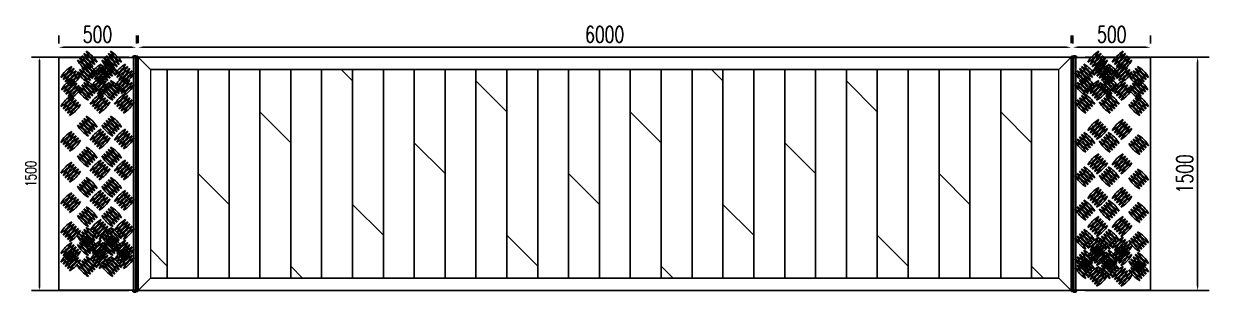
# Model space of a CAD drawing. Extents: x -16492 to 345596, y -4133 to 400729.
# Drawn here: x 63394 to 71016, y 13184 to 14910 of the extents above; entities that cross this region are included whole.
import ezdxf

# ---------------------------------------------------------------- set-up
doc = ezdxf.new("R2010")
doc.units = 0
doc.header["$LTSCALE"] = 10
doc.header["$MEASUREMENT"] = 0
doc.linetypes.add('DASHED2', pattern=[0.375, 0.25, -0.125])
doc.layers.add('木地板', color=32, linetype='Continuous')
doc.styles.add('STANDARD_T3', font='simplex.shx', dxfattribs={"width": 0.7, "bigfont": 'gbcbig.shx'})
doc.dimstyles.new('W&&20', dxfattribs={"dimtxt": 70, "dimasz": 20, "dimexe": 50, "dimexo": 60, "dimgap": 20, "dimtad": 1, "dimdec": 0, "dimzin": 0, "dimdsep": 46, "dimtxsty": 'STANDARD_T3', "dimcen": 0.09, "dimclrd": 1, "dimclre": 1, "dimclrt": 7, "dimazin": 2, "dimtfac": 1, "dimtdec": 0, "dimtix": 1, "dimtmove": 2, "dimatfit": 3, "dimfxl": 100, "dimtolj": 1, "dimtzin": 0, "dimarcsym": 0})
doc.dimstyles.new('W&&30', dxfattribs={"dimtxt": 105, "dimasz": 30, "dimexe": 75, "dimexo": 90, "dimgap": 30, "dimtad": 1, "dimdec": 0, "dimzin": 0, "dimdsep": 46, "dimtxsty": 'STANDARD_T3', "dimcen": 0.09, "dimclrd": 1, "dimclre": 1, "dimclrt": 7, "dimazin": 2, "dimtfac": 1, "dimtdec": 0, "dimtix": 1, "dimtmove": 2, "dimatfit": 3, "dimfxl": 100, "dimtolj": 1, "dimtzin": 0, "dimarcsym": 0})

# ---------------------------------------------------------------- blocks, each defined once
blk = doc.blocks.new('*U252')
for centre, start, end in [((175.1, 0), 164.06078, 195.93922), ((-175.1, 0), 344.06078, 15.93922)]:
    blk.add_arc(centre, 182.1, start, end)
blk = doc.blocks.new('*U253')
at = {"color": 0, "linetype": 'ByBlock', "lineweight": -2}
for p in [(0, 0), (20, 0), (40, 0), (60, 0), (80, 0)]:
    blk.add_blockref('*U252', p, dxfattribs=at)
blk = doc.blocks.new('*U254')
for centre, start, end in [((175.1, 0), 164.06078, 195.93922), ((-175.1, 0), 344.06078, 15.93922)]:
    blk.add_arc(centre, 182.1, start, end)
blk = doc.blocks.new('*U255')
at = {"color": 0, "linetype": 'ByBlock', "lineweight": -2}
for p in [(0, 0), (20, 0), (40, 0), (60, 0), (80, 0)]:
    blk.add_blockref('*U254', p, dxfattribs=at)
blk = doc.blocks.new('*U256')
for centre, start, end in [((175.1, 0), 164.06078, 195.93922), ((-175.1, 0), 344.06078, 15.93922)]:
    blk.add_arc(centre, 182.1, start, end)
blk = doc.blocks.new('*U257')
at = {"color": 0, "linetype": 'ByBlock', "lineweight": -2}
for p in [(0, 0), (20, 0), (40, 0), (60, 0), (80, 0)]:
    blk.add_blockref('*U256', p, dxfattribs=at)
blk = doc.blocks.new('*U258')
for centre, start, end in [((175.1, 0), 164.06078, 195.93922), ((-175.1, 0), 344.06078, 15.93922)]:
    blk.add_arc(centre, 182.1, start, end)
blk = doc.blocks.new('*U259')
at = {"color": 0, "linetype": 'ByBlock', "lineweight": -2}
for p in [(0, 0), (20, 0), (40, 0), (60, 0), (80, 0)]:
    blk.add_blockref('*U258', p, dxfattribs=at)
blk = doc.blocks.new('*D357')
at = {"color": 1, "lineweight": -2, "transparency": 16777216}
for p, q in [((64069, 14695.2), (63445.2, 14695.2)), ((63495.2, 13215.2), (63495.2, 14675.2)), ((64069, 13195.2), (63445.2, 13195.2))]:
    blk.add_line(p, q, dxfattribs=at)
at = {"color": 1, "transparency": 16777216}
for points in [[(63491.9, 14675.2), (63498.6, 14675.2), (63495.2, 14695.2)], [(63491.9, 13215.2), (63498.6, 13215.2), (63495.2, 13195.2)]]:
    blk.add_solid(points, dxfattribs=at)
at = {"layer": 'Defpoints', "color": 0, "transparency": 16777216}
for p in [(63495.2, 14695.2), (64129, 14695.2), (64129, 13195.2)]:
    blk.add_point(p, dxfattribs=at)
at = {"color": 7, "transparency": 16777216, "insert": (63440.2, 13945.2), "char_height": 70, "attachment_point": 5, "rotation": 90, "style": 'STANDARD_T3'}
blk.add_mtext('\\A1;1500', dxfattribs=at)
blk = doc.blocks.new('*U261')
at = {"color": 8, "linetype": 'Continuous'}
for p, q in [((-1.3, 2.4), (-2.7, 1.2)), ((0, 1.9), (0, -1.9)), ((-1.3, -2.4), (-2.7, -1.2))]:
    blk.add_line(p, q, dxfattribs=at)
at = {"color": 7, "linetype": 'Continuous'}
for p, q in [((24, 1.9), (0, 1.9)), ((0, 0), (25.6, 0)), ((24, 1.9), (24, 0)), ((25.6, -1.9), (25.6, 0)), ((0, -1.9), (25.6, -1.9))]:
    blk.add_line(p, q, dxfattribs=at)
for centre, radius, start, end in [((-4.1, 0), 3.7, 41.31782, 318.68218), ((-4.1, 0), 1.85, 41.31782, 318.68218), ((0, 3.6), 3.59, 221.31782, 270), ((0, -3.6), 3.59, 90, 138.68218), ((0, 3.6), 1.74, 221.31782, 270), ((0, -3.6), 1.74, 90, 138.68218)]:
    blk.add_arc(centre, radius, start, end, dxfattribs=at)
blk = doc.blocks.new('*D297')
at = {"color": 1, "lineweight": -2, "transparency": 16777216}
for p, q in [((63619, 14782.2), (63619, 14833.6)), ((64119, 14782.2), (64119, 14833.6)), ((63649, 14758.6), (64089, 14758.6))]:
    blk.add_line(p, q, dxfattribs=at)
at = {"color": 1, "transparency": 16777216}
for points in [[(63649, 14763.6), (63649, 14753.6), (63619, 14758.6)], [(64089, 14763.6), (64089, 14753.6), (64119, 14758.6)]]:
    blk.add_solid(points, dxfattribs=at)
at = {"layer": 'Defpoints', "color": 0, "transparency": 16777216}
for p in [(64119, 14758.6), (63619, 14692.2), (64119, 14692.2)]:
    blk.add_point(p, dxfattribs=at)
at = {"color": 7, "transparency": 16777216, "insert": (63869, 14841.1), "char_height": 105, "attachment_point": 5, "style": 'STANDARD_T3'}
blk.add_mtext('\\A1;500', dxfattribs=at)
blk = doc.blocks.new('*D358')
at = {"color": 1, "lineweight": -2, "transparency": 16777216}
for p, q in [((64129, 14785.2), (64129, 14833.6)), ((70129, 14785.2), (70129, 14833.6)), ((64159, 14758.6), (70099, 14758.6))]:
    blk.add_line(p, q, dxfattribs=at)
at = {"color": 1, "transparency": 16777216}
for points in [[(64159, 14763.6), (64159, 14753.6), (64129, 14758.6)], [(70099, 14763.6), (70099, 14753.6), (70129, 14758.6)]]:
    blk.add_solid(points, dxfattribs=at)
at = {"layer": 'Defpoints', "color": 0, "transparency": 16777216}
for p in [(70129, 14758.6), (64129, 14695.2), (70129, 14695.2)]:
    blk.add_point(p, dxfattribs=at)
at = {"color": 7, "transparency": 16777216, "insert": (67129, 14841.1), "char_height": 105, "attachment_point": 5, "style": 'STANDARD_T3'}
blk.add_mtext('\\A1;6000', dxfattribs=at)
blk = doc.blocks.new('*D295')
at = {"color": 1, "lineweight": -2, "transparency": 16777216}
for p, q in [((70219, 14695.2), (71015.9, 14695.2)), ((70940.9, 13225.2), (70940.9, 14665.2)), ((70219, 13195.2), (71015.9, 13195.2))]:
    blk.add_line(p, q, dxfattribs=at)
at = {"color": 1, "transparency": 16777216}
for points in [[(70935.9, 14665.2), (70945.9, 14665.2), (70940.9, 14695.2)], [(70935.9, 13225.2), (70945.9, 13225.2), (70940.9, 13195.2)]]:
    blk.add_solid(points, dxfattribs=at)
at = {"layer": 'Defpoints', "color": 0, "transparency": 16777216}
for p in [(70129, 14695.2), (70940.9, 14695.2), (70129, 13195.2)]:
    blk.add_point(p, dxfattribs=at)
at = {"color": 7, "transparency": 16777216, "insert": (70858.4, 13945.2), "char_height": 105, "attachment_point": 5, "rotation": 90, "style": 'STANDARD_T3'}
blk.add_mtext('\\A1;1500', dxfattribs=at)
blk = doc.blocks.new('*D296')
at = {"color": 1, "lineweight": -2, "transparency": 16777216}
for p, q in [((70139, 14782.2), (70139, 14833.6)), ((70639, 14782.2), (70639, 14833.6)), ((70609, 14758.6), (70169, 14758.6))]:
    blk.add_line(p, q, dxfattribs=at)
at = {"color": 1, "transparency": 16777216}
for points in [[(70169, 14763.6), (70169, 14753.6), (70139, 14758.6)], [(70609, 14763.6), (70609, 14753.6), (70639, 14758.6)]]:
    blk.add_solid(points, dxfattribs=at)
at = {"layer": 'Defpoints', "color": 0, "transparency": 16777216}
for p in [(70139, 14758.6), (70139, 14692.2), (70639, 14692.2)]:
    blk.add_point(p, dxfattribs=at)
at = {"color": 7, "transparency": 16777216, "insert": (70389, 14841.1), "char_height": 105, "attachment_point": 5, "style": 'STANDARD_T3'}
blk.add_mtext('\\A1;500', dxfattribs=at)

msp = doc.modelspace()

# ---------------------------------------------------------------- hatches: boundary and pattern name
at = {"layer": '木地板', "ltscale": 500}
h = msp.add_hatch(dxfattribs=at)
h.set_pattern_fill('DOLMIT', color=256, scale=250, angle=90, style=0)
h.set_pattern_definition([(90, (30384.75, 75858.4), (-198.4355, 1e-14), []), (135, (30384.75, 75858.4), (-396.8708, -396.8708), [280.6303, -561.26])])
h.paths.add_polyline_path([(70049, 13275.2), (70049, 14615.2), (64209, 14615.2), (64209, 13275.2)])

# ---------------------------------------------------------------- linework, layer by layer
at = {"color": 3}
for p, q in [((64129, 14695.2), (70129, 14695.2)), ((64129, 14695.2), (64129, 13195.2)), ((64129, 14695.2), (64209, 14615.2)), ((70049, 14615.2), (70129, 14695.2)), ((70129, 13195.2), (70129, 14695.2)), ((70129, 14695.2), (70129, 13195.2)), ((64209, 14615.2), (70049, 14615.2)), ((64129, 13195.2), (64209, 13275.2)), ((64209, 13275.2), (70049, 13275.2)), ((70049, 13275.2), (70129, 13195.2)), ((64129, 13195.2), (70129, 13195.2))]:
    msp.add_line(p, q, dxfattribs=at)
at = {"color": 3, "lineweight": 5}
for p, q in [((64209, 14615.2), (64209, 13275.2)), ((70049, 13275.2), (70049, 14615.2))]:
    msp.add_line(p, q, dxfattribs=at)
for points in [[(63619, 13197.2), (64119, 13197.2), (64119, 14692.2), (63619, 14692.2)], [(70639, 13197.2), (70139, 13197.2), (70139, 14692.2), (70639, 14692.2)]]:
    msp.add_lwpolyline(points, close=True)
at = {"linetype": 'DASHED2'}
for points in [[(64099, 13195.2), (64119, 13195.2), (64119, 14694.2), (64099, 14694.2)], [(70159, 13195.2), (70139, 13195.2), (70139, 14694.2), (70159, 14694.2)], [(70159, 13195.2), (70139, 13195.2), (70139, 14694.2), (70159, 14694.2)]]:
    msp.add_lwpolyline(points, close=True, dxfattribs=at)
at = {"color": 4}
for points in [[(64115, 14704.2), (64115, 13183.8), (64103, 13183.8), (64103, 14704.2)], [(70143, 14704.2), (70143, 13183.8), (70155, 13183.8), (70155, 14704.2)], [(70143, 14704.2), (70143, 13183.8), (70155, 13183.8), (70155, 14704.2)]]:
    msp.add_lwpolyline(points, close=True, dxfattribs=at)

# ---------------------------------------------------------------- block references
for name, p, rotation in [('*U255', (63774.4, 14640.9), 44.99999999962338), ('*U257', (63931.1, 14640.9), 44.99999999962338), ('*U259', (63724.7, 14543.6), 135.0000000003765), ('*U255', (63774.4, 14565.8), 44.99999999962338), ('*U259', (63913.7, 14558.2), 135.0000000003765), ('*U257', (63900.7, 14580.4), 44.99999999962338), ('*U253', (64070.4, 14558.2), 135.0000000003765), ('*U261', (70155, 14698.7), 180), ('*U261', (70155, 14698.7), 180), ('*U259', (63729, 14464.2), 135.0000000003765), ('*U259', (63918, 14478.8), 135.0000000003765), ('*U253', (64070.4, 14483.1), 135.0000000003765), ('*U255', (63774.4, 14453.5), 44.99999999962338), ('*U257', (63931.1, 14453.5), 44.99999999962338), ('*U259', (63724.7, 14356.1), 135.0000000003765), ('*U259', (63913.7, 14370.7), 135.0000000003765), ('*U253', (64070.4, 14370.7), 135.0000000003765), ('*U255', (63774.4, 14223.4), 44.99999999962338), ('*U257', (63931.1, 14223.4), 44.99999999962338), ('*U259', (63724.7, 14126.1), 135.0000000003765), ('*U259', (63913.7, 14140.7), 135.0000000003765), ('*U253', (64070.4, 14140.7), 135.0000000003765), ('*U255', (63774.4, 14024.8), 44.99999999962338), ('*U257', (63931.1, 14024.8), 44.99999999962338), ('*U259', (63724.7, 13927.5), 135.0000000003765), ('*U259', (63913.7, 13942.1), 135.0000000003765), ('*U253', (64070.4, 13942.1), 135.0000000003765), ('*U255', (63774.4, 13829.5), 44.99999999962338), ('*U257', (63931.1, 13829.5), 44.99999999962338), ('*U259', (63724.7, 13732.1), 135.0000000003765), ('*U259', (63913.7, 13746.7), 135.0000000003765), ('*U253', (64070.4, 13746.7), 135.0000000003765), ('*U255', (63774.4, 13642), 44.99999999962338), ('*U257', (63931.1, 13642), 44.99999999962338), ('*U259', (63913.7, 13559.3), 135.0000000003765), ('*U253', (64070.4, 13559.3), 135.0000000003765), ('*U259', (63724.7, 13544.7), 135.0000000003765), ('*U255', (63774.4, 13509), 44.99999999962311), ('*U257', (63931.1, 13509), 44.99999999962311), ('*U259', (63724.7, 13411.7), 135.0000000003769), ('*U255', (63774.4, 13454.6), 44.99999999962338), ('*U259', (63913.7, 13426.3), 135.0000000003769), ('*U257', (63931.1, 13454.6), 44.99999999962338), ('*U253', (64070.4, 13426.3), 135.0000000003769), ('*U259', (63724.7, 13357.2), 135.0000000003765), ('*U255', (63774.4, 13321.5), 44.99999999962311), ('*U259', (63913.7, 13371.8), 135.0000000003765), ('*U257', (63931.1, 13321.5), 44.99999999962311), ('*U253', (64070.4, 13371.8), 135.0000000003765)]:
    msp.add_blockref(name, p, dxfattribs=dict(rotation=rotation))
at = {"xscale": -1}
for name, p, rotation in [('*U257', (70326.9, 14640.9), 315.0000000003766), ('*U255', (70483.6, 14640.9), 315.0000000003766), ('*U261', (64103, 14698.7), 180), ('*U253', (70187.6, 14558.2), 224.9999999996235), ('*U257', (70357.3, 14580.4), 315.0000000003766), ('*U259', (70344.3, 14558.2), 224.9999999996235), ('*U255', (70483.6, 14565.8), 315.0000000003766), ('*U259', (70533.3, 14543.6), 224.9999999996235), ('*U253', (70187.6, 14483.1), 224.9999999996235), ('*U259', (70340, 14478.8), 224.9999999996235), ('*U259', (70529, 14464.2), 224.9999999996235), ('*U257', (70326.9, 14453.5), 315.0000000003766), ('*U255', (70483.6, 14453.5), 315.0000000003766), ('*U253', (70187.6, 14370.7), 224.9999999996235), ('*U259', (70344.3, 14370.7), 224.9999999996235), ('*U259', (70533.3, 14356.1), 224.9999999996235), ('*U257', (70326.9, 14202.2), 315.0000000003766), ('*U255', (70483.6, 14202.2), 315.0000000003766), ('*U253', (70187.6, 14119.5), 224.9999999996235), ('*U259', (70344.3, 14119.5), 224.9999999996235), ('*U259', (70533.3, 14104.9), 224.9999999996235), ('*U257', (70326.9, 13981.2), 315.0000000003766), ('*U255', (70483.6, 13981.2), 315.0000000003766), ('*U253', (70187.6, 13898.5), 224.9999999996235), ('*U259', (70344.3, 13898.5), 224.9999999996235), ('*U259', (70533.3, 13883.9), 224.9999999996235), ('*U257', (70326.9, 13766), 315.0000000003766), ('*U255', (70483.6, 13766), 315.0000000003766), ('*U253', (70187.6, 13683.3), 224.9999999996235), ('*U259', (70344.3, 13683.3), 224.9999999996235), ('*U259', (70533.3, 13668.7), 224.9999999996235), ('*U257', (70326.9, 13578.5), 315.0000000003766), ('*U255', (70483.6, 13578.5), 315.0000000003766), ('*U253', (70187.6, 13495.8), 224.9999999996235), ('*U259', (70344.3, 13495.8), 224.9999999996235), ('*U259', (70533.3, 13481.2), 224.9999999996235), ('*U257', (70326.9, 13445.5), 315.0000000003769), ('*U255', (70483.6, 13445.5), 315.0000000003769), ('*U253', (70187.6, 13362.8), 224.9999999996231), ('*U257', (70326.9, 13391.1), 315.0000000003766), ('*U259', (70344.3, 13362.8), 224.9999999996231), ('*U255', (70483.6, 13391.1), 315.0000000003766), ('*U259', (70533.3, 13348.2), 224.9999999996231), ('*U253', (70187.6, 13308.4), 224.9999999996235), ('*U257', (70326.9, 13258.1), 315.0000000003769), ('*U259', (70344.3, 13308.4), 224.9999999996235), ('*U255', (70483.6, 13258.1), 315.0000000003769), ('*U259', (70533.3, 13293.8), 224.9999999996235)]:
    msp.add_blockref(name, p, dxfattribs=dict(at, rotation=rotation))
msp.add_blockref('*U261', (64103, 13190))
msp.add_blockref('*U261', (70155, 13190), dxfattribs=at)
msp.add_blockref('*U261', (70155, 13190), dxfattribs=at)

# ---------------------------------------------------------------- dimensions: what is measured, and where the dimension line sits
for p1, p2, distance, picture, middle in [((63619, 14692.2), (64119, 14692.2), 66.4, '*D297', (63869, 14841.1)), ((70639, 14692.2), (70139, 14692.2), -66.4, '*D296', (70389, 14841.1))]:
    dim = msp.add_aligned_dim(p1=p1, p2=p2, distance=distance, dimstyle='W&&30')
    dim.commit()
    dim.dimension.update_dxf_attribs({"geometry": picture, "text_midpoint": middle})
dim = msp.add_linear_dim(base=(70129, 14758.6), p1=(64129, 14695.2), p2=(70129, 14695.2), dimstyle='W&&30')
dim.commit()
dim.dimension.update_dxf_attribs({"geometry": '*D358', "text_midpoint": (67129, 14841.1)})
for base, p1, p2, dimstyle, picture, middle in [((63495.2, 14695.2), (64129, 13195.2), (64129, 14695.2), 'W&&20', '*D357', (63440.2, 13945.2)), ((70940.9, 14695.2), (70129, 13195.2), (70129, 14695.2), 'W&&30', '*D295', (70858.4, 13945.2))]:
    dim = msp.add_linear_dim(base=base, p1=p1, p2=p2, angle=90, dimstyle=dimstyle)
    dim.commit()
    dim.dimension.update_dxf_attribs({"geometry": picture, "text_midpoint": middle})

doc.saveas('drawing.dxf')
